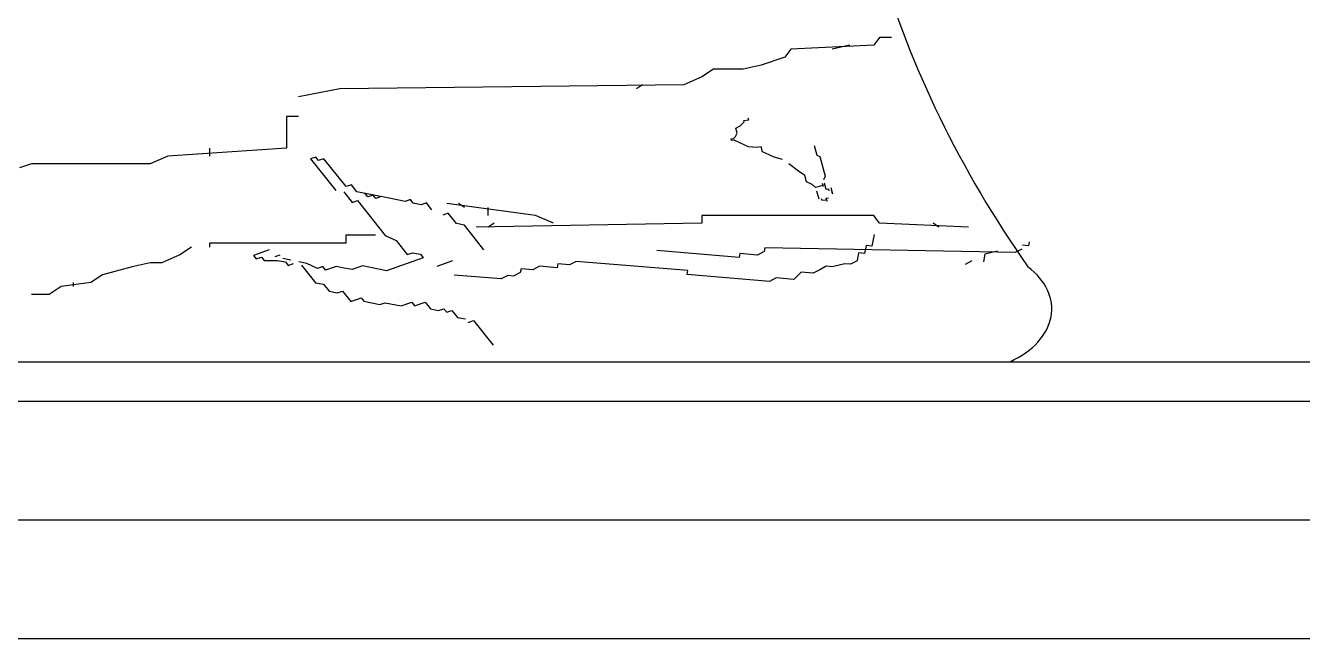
# Model space of a CAD drawing. Header units: inches. Extents: x 4.1 to 46.6, y 13.1 to 37.9.
# Drawn here: x 10.1283 to 10.3867, y 24.2426 to 24.3666 of the extents above; entities that cross this region are included whole.
import ezdxf

# ---------------------------------------------------------------- set-up
doc = ezdxf.new("R2010")
doc.units = ezdxf.units.IN
doc.header["$MEASUREMENT"] = 0
doc.layers.add('02', color=2, linetype='Continuous')
doc.layers.add('4', color=4, linetype='Continuous')

msp = doc.modelspace()

# ---------------------------------------------------------------- linework, layer by layer
at = {"layer": '02'}
for p, q in [((10.29994, 24.36264), (10.28314, 24.36184)), ((10.29514, 24.36264), (10.29154, 24.36184)), ((10.30114, 24.36424), (10.29994, 24.36264)), ((10.30354, 24.36424), (10.30114, 24.36424)), ((10.28194, 24.36024), (10.27714, 24.35864)), ((10.28314, 24.36184), (10.28194, 24.36024)), ((10.26754, 24.35784), (10.26514, 24.35624)), ((10.27354, 24.35784), (10.26754, 24.35784)), ((10.27714, 24.35864), (10.27354, 24.35784)), ((10.26154, 24.35464), (10.19194, 24.35384)), ((10.25314, 24.35464), (10.25194, 24.35384)), ((10.26514, 24.35624), (10.26154, 24.35464)), ((10.19194, 24.35384), (10.18354, 24.35224)), ((10.18354, 24.34824), (10.18114, 24.34824)), ((10.18114, 24.34824), (10.18114, 24.34184)), ((10.27294, 24.34634), (10.27374, 24.34713)), ((10.27365, 24.34746), (10.27464, 24.34758)), ((10.27374, 24.34713), (10.27365, 24.34746)), ((10.27464, 24.34758), (10.27455, 24.34791)), ((10.2716, 24.34379), (10.272, 24.34418)), ((10.272, 24.34418), (10.27231, 24.3449)), ((10.27204, 24.34589), (10.27294, 24.34634)), ((10.27231, 24.3449), (10.27204, 24.34589)), ((10.18114, 24.34184), (10.15714, 24.34024)), ((10.16554, 24.34184), (10.16554, 24.34024)), ((10.2711, 24.34372), (10.2716, 24.34379)), ((10.27119, 24.34339), (10.2711, 24.34372)), ((10.27169, 24.34345), (10.27119, 24.34339)), ((10.27286, 24.34292), (10.27169, 24.34345)), ((10.27462, 24.34211), (10.27286, 24.34292)), ((10.2762, 24.34196), (10.27462, 24.34211)), ((10.27719, 24.34208), (10.2762, 24.34196)), ((10.27747, 24.34109), (10.27719, 24.34208)), ((10.28788, 24.34238), (10.28843, 24.34039)), ((10.15714, 24.34024), (10.15354, 24.33864)), ((10.18707, 24.34003), (10.18601, 24.33966)), ((10.18601, 24.33966), (10.19109, 24.3333)), ((10.18763, 24.33933), (10.18707, 24.34003)), ((10.18869, 24.3397), (10.18763, 24.33933)), ((10.19321, 24.33406), (10.18869, 24.3397)), ((10.27806, 24.34082), (10.27747, 24.34109)), ((10.27982, 24.34002), (10.27806, 24.34082)), ((10.28149, 24.33954), (10.27982, 24.34002)), ((10.28843, 24.34039), (10.28901, 24.34013)), ((10.28901, 24.34013), (10.29011, 24.33616)), ((10.12954, 24.33864), (10.12714, 24.33784)), ((10.15354, 24.33864), (10.12954, 24.33864)), ((10.2847, 24.3372), (10.28276, 24.33867)), ((10.28597, 24.33633), (10.2847, 24.3372)), ((10.19427, 24.33443), (10.19321, 24.33406)), ((10.19539, 24.33302), (10.19427, 24.33443)), ((10.28633, 24.33501), (10.28597, 24.33633)), ((10.28751, 24.33447), (10.28633, 24.33501)), ((10.28819, 24.33387), (10.28751, 24.33447)), ((10.29008, 24.33445), (10.28819, 24.33387)), ((10.28949, 24.33472), (10.28967, 24.33406)), ((10.29011, 24.33616), (10.2898, 24.33544)), ((10.29035, 24.33346), (10.28999, 24.33478)), ((10.29125, 24.33391), (10.29162, 24.33259)), ((10.19271, 24.33297), (10.19441, 24.33086)), ((10.19441, 24.33086), (10.19547, 24.33123)), ((10.20189, 24.3317), (10.19539, 24.33302)), ((10.19547, 24.33123), (10.20111, 24.32417)), ((10.19758, 24.33198), (10.19702, 24.33269)), ((10.19864, 24.33236), (10.19758, 24.33198)), ((10.19921, 24.33166), (10.19864, 24.33236)), ((10.20027, 24.33203), (10.19921, 24.33166)), ((10.20514, 24.33104), (10.20189, 24.3317)), ((10.20619, 24.33142), (10.20514, 24.33104)), ((10.20676, 24.33071), (10.20619, 24.33142)), ((10.28837, 24.33321), (10.28883, 24.33156)), ((10.28932, 24.33162), (10.28942, 24.33129)), ((10.28942, 24.33129), (10.29041, 24.33141)), ((10.29032, 24.33174), (10.29081, 24.3318)), ((10.2905, 24.33108), (10.29032, 24.33174)), ((10.29085, 24.33352), (10.29035, 24.33346)), ((10.29041, 24.33141), (10.2905, 24.33108)), ((10.29094, 24.33319), (10.29085, 24.33352)), ((10.29162, 24.33259), (10.29144, 24.33325)), ((10.20838, 24.33038), (10.20676, 24.33071)), ((10.20944, 24.33076), (10.20838, 24.33038)), ((10.21057, 24.32935), (10.20944, 24.33076)), ((10.21382, 24.32869), (10.21276, 24.32831)), ((10.23154, 24.32824), (10.21354, 24.33064)), ((10.21551, 24.32657), (10.21382, 24.32869)), ((10.21714, 24.32984), (10.21594, 24.33064)), ((10.22194, 24.32824), (10.22194, 24.32984)), ((10.21714, 24.32624), (10.21551, 24.32657)), ((10.22109, 24.3213), (10.21714, 24.32624)), ((10.26514, 24.32664), (10.21954, 24.32584)), ((10.22314, 24.32664), (10.22194, 24.32584)), ((10.23514, 24.32664), (10.23154, 24.32824)), ((10.29994, 24.32824), (10.26514, 24.32824)), ((10.26514, 24.32824), (10.26514, 24.32664)), ((10.30114, 24.32664), (10.29994, 24.32824)), ((10.31914, 24.32584), (10.30114, 24.32664)), ((10.31314, 24.32584), (10.31194, 24.32664)), ((10.19914, 24.32424), (10.19314, 24.32424)), ((10.19314, 24.32424), (10.19314, 24.32264)), ((10.20111, 24.32417), (10.2033, 24.32314)), ((10.30002, 24.3244), (10.29957, 24.32202)), ((10.16194, 24.32184), (10.15954, 24.32024)), ((10.16554, 24.32264), (10.16554, 24.32184)), ((10.19314, 24.32264), (10.16554, 24.32264)), ((10.17761, 24.32126), (10.17443, 24.32013)), ((10.2033, 24.32314), (10.20556, 24.32031)), ((10.27273, 24.31972), (10.25606, 24.32111)), ((10.2778, 24.32091), (10.27646, 24.32021)), ((10.27794, 24.3217), (10.2778, 24.32091)), ((10.32855, 24.32071), (10.27794, 24.3217)), ((10.29838, 24.32212), (10.29809, 24.32053)), ((10.29957, 24.32202), (10.29838, 24.32212)), ((10.32498, 24.32101), (10.32245, 24.32041)), ((10.32989, 24.3214), (10.32855, 24.32071)), ((10.33123, 24.3221), (10.33004, 24.3222)), ((10.33138, 24.32289), (10.33123, 24.3221)), ((10.15354, 24.31864), (10.14994, 24.31784)), ((10.15594, 24.31864), (10.15354, 24.31864)), ((10.15954, 24.32024), (10.15594, 24.31864)), ((10.17443, 24.32013), (10.17499, 24.31942)), ((10.17499, 24.31942), (10.17605, 24.3198)), ((10.17605, 24.3198), (10.17662, 24.31909)), ((10.17662, 24.31909), (10.1793, 24.31914)), ((10.17979, 24.32022), (10.17874, 24.31984)), ((10.1793, 24.31914), (10.18092, 24.31881)), ((10.18198, 24.31918), (10.18036, 24.31951)), ((10.18092, 24.31881), (10.18149, 24.3181)), ((10.18149, 24.3181), (10.18255, 24.31848)), ((10.18523, 24.31853), (10.18361, 24.31886)), ((10.18742, 24.31749), (10.18523, 24.31853)), ((10.20881, 24.31966), (10.20139, 24.31702)), ((10.20556, 24.32031), (10.20662, 24.32069)), ((10.20662, 24.32069), (10.20824, 24.32036)), ((10.20824, 24.32036), (10.20881, 24.31966)), ((10.21474, 24.31904), (10.21156, 24.31791)), ((10.23602, 24.31845), (10.23587, 24.31765)), ((10.2384, 24.31825), (10.23602, 24.31845)), ((10.23974, 24.31894), (10.2384, 24.31825)), ((10.26236, 24.31706), (10.23974, 24.31894)), ((10.27288, 24.32051), (10.27273, 24.31972)), ((10.27646, 24.32021), (10.27288, 24.32051)), ((10.29407, 24.31845), (10.29154, 24.31785)), ((10.29526, 24.31835), (10.29407, 24.31845)), ((10.2966, 24.31904), (10.29526, 24.31835)), ((10.29689, 24.32063), (10.2966, 24.31904)), ((10.29809, 24.32053), (10.29689, 24.32063)), ((10.31977, 24.31902), (10.31843, 24.31833)), ((10.32245, 24.32041), (10.32215, 24.31882)), ((10.14394, 24.31624), (10.14154, 24.31464)), ((10.14994, 24.31784), (10.14394, 24.31624)), ((10.18417, 24.31815), (10.18699, 24.31462)), ((10.18848, 24.31787), (10.18742, 24.31749)), ((10.18904, 24.31716), (10.18848, 24.31787)), ((10.19116, 24.31791), (10.18904, 24.31716)), ((10.19278, 24.31758), (10.19116, 24.31791)), ((10.19441, 24.31726), (10.19278, 24.31758)), ((10.19652, 24.31801), (10.19441, 24.31726)), ((10.19977, 24.31735), (10.19652, 24.31801)), ((10.20139, 24.31702), (10.19977, 24.31735)), ((10.22456, 24.31537), (10.21503, 24.31616)), ((10.2259, 24.31606), (10.22456, 24.31537)), ((10.22709, 24.31596), (10.2259, 24.31606)), ((10.22843, 24.31666), (10.22709, 24.31596)), ((10.22858, 24.31745), (10.22843, 24.31666)), ((10.23096, 24.31725), (10.22858, 24.31745)), ((10.2323, 24.31795), (10.23096, 24.31725)), ((10.23587, 24.31765), (10.2323, 24.31795)), ((10.26221, 24.31626), (10.26236, 24.31706)), ((10.27888, 24.31487), (10.26221, 24.31626)), ((10.28528, 24.31676), (10.2838, 24.31527)), ((10.28767, 24.31656), (10.28528, 24.31676)), ((10.28901, 24.31725), (10.28767, 24.31656)), ((10.29035, 24.31795), (10.28901, 24.31725)), ((10.29154, 24.31785), (10.29035, 24.31795)), ((10.13554, 24.31384), (10.13314, 24.31224)), ((10.14154, 24.31464), (10.13554, 24.31384)), ((10.13794, 24.31464), (10.13794, 24.31384)), ((10.18699, 24.31462), (10.18862, 24.31429)), ((10.18862, 24.31429), (10.18975, 24.31288)), ((10.28022, 24.31557), (10.27888, 24.31487)), ((10.2838, 24.31527), (10.28022, 24.31557)), ((10.13314, 24.31224), (10.12954, 24.31224)), ((10.18975, 24.31288), (10.19137, 24.31255)), ((10.19137, 24.31255), (10.19243, 24.31293)), ((10.19243, 24.31293), (10.19412, 24.31081)), ((10.19412, 24.31081), (10.19624, 24.31156)), ((10.19624, 24.31156), (10.19681, 24.31086)), ((10.19681, 24.31086), (10.19843, 24.31053)), ((10.19843, 24.31053), (10.20005, 24.3102)), ((10.20005, 24.3102), (10.20111, 24.31057)), ((10.20111, 24.31057), (10.20436, 24.30991)), ((10.20436, 24.30991), (10.20648, 24.31067)), ((10.20648, 24.31067), (10.20704, 24.30996)), ((10.20704, 24.30996), (10.20916, 24.31071)), ((10.20916, 24.31071), (10.21029, 24.3093)), ((10.21029, 24.3093), (10.21191, 24.30897)), ((10.21191, 24.30897), (10.21297, 24.30935)), ((10.21297, 24.30935), (10.21354, 24.30864)), ((10.21354, 24.30864), (10.21459, 24.30902)), ((10.21459, 24.30902), (10.21572, 24.30761)), ((10.21572, 24.30761), (10.21735, 24.30728)), ((10.21791, 24.30657), (10.21897, 24.30695)), ((10.21897, 24.30695), (10.22292, 24.30201)), ((10.03714, 24.29864), (10.58914, 24.29864)), ((10.02514, 24.29064), (10.60114, 24.29064)), ((10.00114, 24.26664), (10.62514, 24.26664))]:
    msp.add_line(p, q, dxfattribs=at)
for centre, major_axis, start_param, end_param in [((10.69155, 24.4299), (0.39768, 0), 3.333082, 3.57798), ((10.31654, 24.30931), (0.01942, 0), -0.968509, 0.719799)]:
    msp.add_ellipse(centre, major_axis=major_axis, ratio=0.666667, start_param=start_param, end_param=end_param, dxfattribs=at)
at = {"layer": '4'}
msp.add_line((9.97714, 24.24264), (10.64914, 24.24264), dxfattribs=at)

doc.saveas('drawing.dxf')
